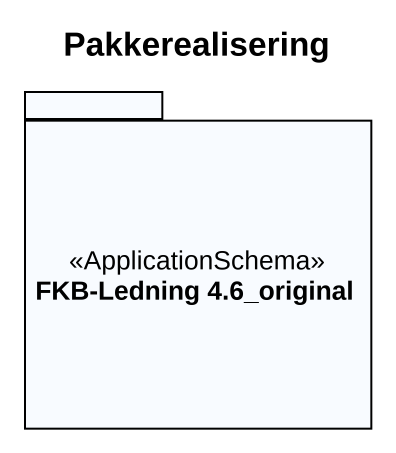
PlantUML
@startuml
title Pakkerealisering
package "FKB-Ledning 4.6_original" as FKB_Ledning_4_6_original <<ApplicationSchema>> {
}
@enduml
